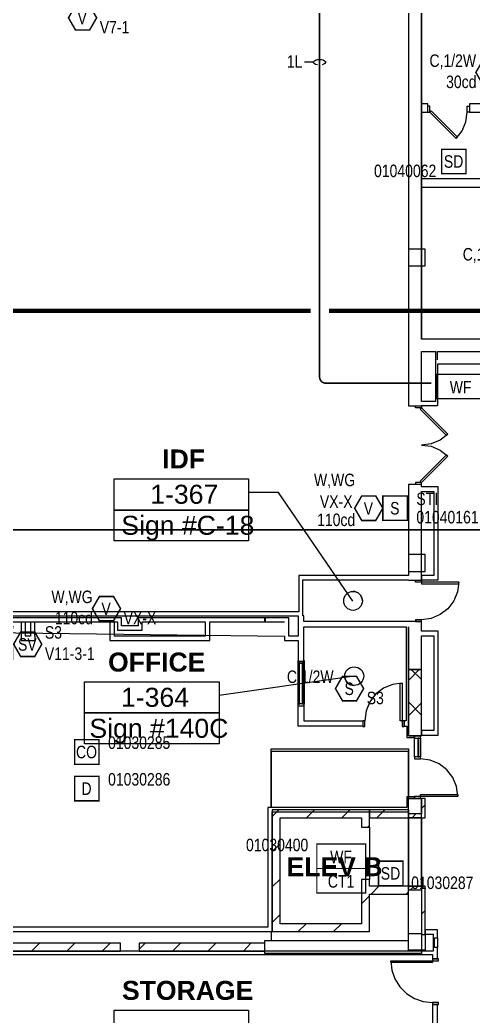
# Model space of a CAD drawing. Header units: inches. Extents: x 8199 to 15931, y 7617 to 15423.
# Drawn here: x 12033 to 12468, y 10409 to 11364 of the extents above; entities that cross this region are included whole.
import ezdxf
from ezdxf.enums import TextEntityAlignment as Align

# ---------------------------------------------------------------- set-up
doc = ezdxf.new("R2010")
doc.units = ezdxf.units.IN
doc.header["$LTSCALE"] = 0.25
doc.header["$MEASUREMENT"] = 0
for name, color, linetype in [('BACKGROUND', 8, 'Continuous'), ('CO DETECTOR', 1, 'Continuous'), ('CONDUIT', 6, 'Continuous'), ('HEAT DETECTOR', 1, 'Continuous'), ('MONITOR MODULE', 1, 'Continuous'), ('PULL STATION', 1, 'Continuous'), ('SMOKE DETECTOR', 1, 'Continuous'), ('SPEAKER', 1, 'Continuous'), ('SPEAKER STROBE', 1, 'Continuous'), ('STROBE', 1, 'Continuous'), ('WATERFLOW SWITCH', 1, 'Continuous'), ('WIRE TAG', 3, 'Continuous')]:
    doc.layers.add(name, color=color, linetype=linetype)
doc.styles.add('Arial', font='arial.ttf', dxfattribs={"width": 0.8})
doc.styles.add('PDF Arial', font='arial.ttf')
doc.styles.add('PDF Arial Bold', font='arialbd.ttf')

# ---------------------------------------------------------------- blocks, each defined once
blk = doc.blocks.new('G1-VM')
at = {"layer": 'STROBE', "const_width": 1.46}
blk.add_lwpolyline([(13.83, 0.21), (7.08, 11.9), (-6.42, 11.9), (-13.17, 0.21), (-6.42, -11.49), (7.08, -11.49)], close=True, dxfattribs=at)
at = {"layer": 'STROBE', "style": 'Arial', "width": 0.8}
blk.add_text('V', height=12, dxfattribs=at).set_placement((0, 0), align=Align.MIDDLE)
for tag, p in [('W', (-12.95, 11.52)), ('CANDELA', (-12.62, -8.82))]:
    blk.add_attdef(tag, text='', height=12, dxfattribs=at).set_placement(p, align=Align.MIDDLE_RIGHT)
blk.add_attdef('Visual_Circuit', text='', height=12, dxfattribs=at).set_placement((16.8, -8.82), align=Align.MIDDLE_LEFT)
blk = doc.blocks.new('WATERFLOW SWITCH')
at = {"layer": 'WATERFLOW SWITCH', "const_width": 1.25}
blk.add_lwpolyline([(-23.19, 12.37), (23.58, 12.37), (23.58, -11.01), (-23.19, -11.01)], close=True, dxfattribs=at)
at = {"layer": 'WATERFLOW SWITCH', "style": 'Arial', "width": 0.8}
blk.add_text('WF', height=12, dxfattribs=at).set_placement((0, 0), align=Align.MIDDLE)
for tag, p in [('ADDRESS', (28.76, 11.59)), ('ZONE', (29.08, -8.75))]:
    blk.add_attdef(tag, text='', height=12, dxfattribs=at).set_placement(p, align=Align.MIDDLE_LEFT)
blk = doc.blocks.new('SIGA-278')
at = {"layer": 'PULL STATION', "const_width": 1.3}
blk.add_lwpolyline([(-11.5, -11.68), (-11.5, 11.7), (11.89, 11.7), (11.89, -11.68)], close=True, dxfattribs=at)
at = {"layer": 'PULL STATION', "style": 'Arial', "width": 0.8}
blk.add_text('S', height=12, dxfattribs=at).set_placement((0, 0), align=Align.MIDDLE)
for tag, p in [('ADDRESS', (20.64, 8.96)), ('ZONE', (20.64, -8.58))]:
    blk.add_attdef(tag, text='', height=12, dxfattribs=at).set_placement(p, align=Align.MIDDLE_LEFT)
blk.add_attdef('SUBSCRIPT', text='', height=12, dxfattribs=at).set_placement((-16.56, -9.02), align=Align.MIDDLE_RIGHT)
blk = doc.blocks.new('SIGA-HRD')
at = {"layer": 'HEAT DETECTOR', "const_width": 1.3}
blk.add_lwpolyline([(-11.5, -11.68), (-11.5, 11.7), (11.89, 11.7), (11.89, -11.68)], close=True, dxfattribs=at)
at = {"layer": 'HEAT DETECTOR', "style": 'Arial', "width": 0.8}
blk.add_text('D', height=12, dxfattribs=at).set_placement((0, 0), align=Align.MIDDLE)
for tag, p in [('ADDRESS', (20.64, 8.96)), ('ZONE', (20.64, -8.58))]:
    blk.add_attdef(tag, text='', height=12, dxfattribs=at).set_placement(p, align=Align.MIDDLE_LEFT)
blk.add_attdef('SUBSCRIPT', text='', height=12, dxfattribs=at).set_placement((-16.56, -9.02), align=Align.MIDDLE_RIGHT)
blk = doc.blocks.new('SIGA-COD')
at = {"layer": 'CO DETECTOR', "const_width": 1.3}
blk.add_lwpolyline([(-11.5, -11.68), (-11.5, 11.7), (11.89, 11.7), (11.89, -11.68)], close=True, dxfattribs=at)
at = {"layer": 'CO DETECTOR', "style": 'Arial', "width": 0.8}
blk.add_text('CO', height=12, dxfattribs=at).set_placement((0, 0), align=Align.MIDDLE)
for tag, p in [('ADDRESS', (20.64, 8.96)), ('ZONE', (20.64, -8.58))]:
    blk.add_attdef(tag, text='', height=12, dxfattribs=at).set_placement(p, align=Align.MIDDLE_LEFT)
blk.add_attdef('SUBSCRIPT', text='', height=12, dxfattribs=at).set_placement((-16.56, -9.02), align=Align.MIDDLE_RIGHT)
blk = doc.blocks.new('GC-S7')
at = {"layer": 'SPEAKER', "const_width": 1.46}
blk.add_lwpolyline([(13.83, 0.21), (7.08, 11.9), (-6.42, 11.9), (-13.17, 0.21), (-6.42, -11.49), (7.08, -11.49)], close=True, dxfattribs=at)
at = {"layer": 'SPEAKER', "style": 'Arial', "width": 0.8}
blk.add_text('S', height=12, dxfattribs=at).set_placement((0, 0), align=Align.MIDDLE)
for tag, p in [('C', (-14.98, 11.52)), ('1/2W', (-14.65, -8.82))]:
    blk.add_attdef(tag, text='', height=12, dxfattribs=at).set_placement(p, align=Align.MIDDLE_RIGHT)
blk.add_attdef('Speaker_Circuit', text='', height=12, dxfattribs=at).set_placement((16.8, -8.82), align=Align.MIDDLE_LEFT)
blk = doc.blocks.new('G4-S7VM')
at = {"layer": 'SPEAKER STROBE', "const_width": 1.46}
blk.add_lwpolyline([(13.83, 0.21), (7.08, 11.9), (-6.42, 11.9), (-13.17, 0.21), (-6.42, -11.49), (7.08, -11.49)], close=True, dxfattribs=at)
at = {"layer": 'SPEAKER STROBE', "style": 'Arial', "width": 0.8}
blk.add_text('SV', height=12, dxfattribs=at).set_placement((0, 0), align=Align.MIDDLE)
for tag, p in [('W', (-12.95, 11.52)), ('CANDELA', (-12.62, -8.82)), ('1/2W', (-12.62, -29.16))]:
    blk.add_attdef(tag, text='', height=12, dxfattribs=at).set_placement(p, align=Align.MIDDLE_RIGHT)
for tag, p in [('Speaker_Circuit', (16.8, 11.52)), ('Visual_Circuit', (16.8, -8.82))]:
    blk.add_attdef(tag, text='', height=12, dxfattribs=at).set_placement(p, align=Align.MIDDLE_LEFT)
blk = doc.blocks.new('WIRE TAG LEFT')
at = {"layer": 'WIRE TAG', "color": 6}
blk.add_line((-5.77, 0), (-14.57, 0), dxfattribs=at)
at = {"layer": 'WIRE TAG', "color": 6, "extrusion": (0, 0, -1)}
blk.add_ellipse((0, 0), major_axis=(5.77, 0), ratio=0.473684, start_param=1.941658, end_param=7.429375, dxfattribs=at)
at = {"layer": 'WIRE TAG', "style": 'Arial', "width": 0.8}
blk.add_attdef('WIRE#', text='', height=12, dxfattribs=at).set_placement((-16.4, 0.73), align=Align.MIDDLE_RIGHT)
blk = doc.blocks.new('GC-S7VM')
at = {"layer": 'SPEAKER STROBE', "const_width": 1.46}
blk.add_lwpolyline([(13.83, 0.21), (7.08, 11.9), (-6.42, 11.9), (-13.17, 0.21), (-6.42, -11.49), (7.08, -11.49)], close=True, dxfattribs=at)
at = {"layer": 'SPEAKER STROBE', "style": 'Arial', "width": 0.8}
blk.add_text('SV', height=12, dxfattribs=at).set_placement((0, 0), align=Align.MIDDLE)
for tag, p in [('C', (-12.95, 11.52)), ('CANDELA', (-12.62, -8.82)), ('1/2W', (-12.62, -29.16))]:
    blk.add_attdef(tag, text='', height=12, dxfattribs=at).set_placement(p, align=Align.MIDDLE_RIGHT)
for tag, p in [('Speaker_Circuit', (16.8, 11.52)), ('Visual_Circuit', (16.8, -8.82))]:
    blk.add_attdef(tag, text='', height=12, dxfattribs=at).set_placement(p, align=Align.MIDDLE_LEFT)
blk = doc.blocks.new('SIGA-PD')
at = {"layer": 'SMOKE DETECTOR', "const_width": 1.3}
blk.add_lwpolyline([(-11.5, -11.68), (-11.5, 11.7), (11.89, 11.7), (11.89, -11.68)], close=True, dxfattribs=at)
at = {"layer": 'SMOKE DETECTOR', "style": 'Arial', "width": 0.8}
blk.add_text('SD', height=12, dxfattribs=at).set_placement((0, 0), align=Align.MIDDLE)
for tag, p in [('ADDRESS', (20.64, 8.96)), ('ZONE', (20.64, -8.58))]:
    blk.add_attdef(tag, text='', height=12, dxfattribs=at).set_placement(p, align=Align.MIDDLE_LEFT)
blk.add_attdef('SUBSCRIPT', text='', height=12, dxfattribs=at).set_placement((-16.56, -9.02), align=Align.MIDDLE_RIGHT)
blk = doc.blocks.new('SIGA-CT1')
at = {"layer": 'MONITOR MODULE', "const_width": 1.25}
blk.add_lwpolyline([(-23.19, 12.37), (23.58, 12.37), (23.58, -11.01), (-23.19, -11.01)], close=True, dxfattribs=at)
at = {"layer": 'MONITOR MODULE', "style": 'Arial', "width": 0.8}
blk.add_text('CT1', height=12, dxfattribs=at).set_placement((0, 0), align=Align.MIDDLE)
blk = doc.blocks.new('GC-VM')
at = {"layer": 'STROBE', "const_width": 1.46}
blk.add_lwpolyline([(13.83, 0.21), (7.08, 11.9), (-6.42, 11.9), (-13.17, 0.21), (-6.42, -11.49), (7.08, -11.49)], close=True, dxfattribs=at)
at = {"layer": 'STROBE', "style": 'Arial', "width": 0.8}
blk.add_text('V', height=12, dxfattribs=at).set_placement((0, 0), align=Align.MIDDLE)
for tag, p in [('C', (-12.95, 11.52)), ('CANDELA', (-12.62, -8.82))]:
    blk.add_attdef(tag, text='', height=12, dxfattribs=at).set_placement(p, align=Align.MIDDLE_RIGHT)
blk.add_attdef('Visual_Circuit', text='', height=12, dxfattribs=at).set_placement((16.8, -8.82), align=Align.MIDDLE_LEFT)

msp = doc.modelspace()

# ---------------------------------------------------------------- linework, layer by layer
at = {"lineweight": 0, "const_width": 4}
for points in [[(10673, 11085.36), (12312, 11085.36)], [(12329.5, 11085.36), (12922.58, 11085.36), (12922.58, 11022.77)]]:
    msp.add_lwpolyline(points, dxfattribs=at)
at = {"layer": 'BACKGROUND', "ltscale": 0.763333}
msp.add_lwpolyline([(12418.23, 12961.69), (12418.21, 11058.13), (12418.21, 11441.07)], dxfattribs=at)
at = {"layer": 'BACKGROUND'}
for points in [[(12412.48, 11441.07), (12412.48, 11443.3), (12418.21, 11443.3), (12418.21, 11441.07), (12405.79, 11441.07), (12405.79, 11058.13), (12405.79, 11046.35), (12405.79, 10994.42), (12418.21, 10994.42)], [(12418.21, 10918.91), (12405.79, 10918.91), (12405.79, 10831.62), (12304.48, 10831.62), (12300.65, 10831.62), (12300.65, 10796.9), (11245.82, 10796.9), (11245.82, 10820.79), (11245.82, 10828.75), (11162.35, 10828.75), (11162.35, 11265.85), (11156.62, 11265.85), (11156.62, 11267.76), (11131.13, 11293.25), (11138.46, 11298.98), (11147.38, 11302.49), (11156.62, 11303.76), (11147.38, 11305.04), (11138.46, 11308.54), (11131.13, 11314.28)], [(12418.21, 11275.73), (12424.26, 11275.73), (12424.26, 11283.69), (12418.21, 11283.69)], [(12424.26, 11275.73), (12426.18, 11275.73), (12426.18, 11281.46), (12424.26, 11281.46)], [(12464.09, 11275.73), (12461.86, 11275.73), (12461.86, 11281.46), (12464.09, 11281.46)], [(12565.4, 11283.69), (12464.09, 11283.69), (12464.09, 11275.73), (12488.94, 11275.73)], [(12451.34, 11250.56), (12457.08, 11257.89), (12460.58, 11266.49), (12461.86, 11275.73)], [(12488.94, 11212.01), (12418.21, 11212.01)], [(12418.21, 11204.05), (12521.75, 11204.05)], [(12677.86, 11038.38), (12677.86, 11044.12), (12687.1, 11044.12), (12687.1, 11046.35), (12687.1, 11058.13), (12671.17, 11058.13), (12671.17, 11163.9), (12663.2, 11163.9), (12663.2, 11058.13), (12418.21, 11058.13)], [(12433.5, 11038.38), (12433.5, 11046.35), (12687.1, 11046.35)], [(12677.86, 11034.24), (12433.5, 11034.24), (12433.5, 10998.56), (12433.5, 10994.42), (12418.21, 10994.42), (12418.21, 10992.51), (12412.48, 10992.51), (12412.48, 10994.42)], [(12443.38, 10967.02), (12436.05, 10961.28), (12427.45, 10957.78), (12418.21, 10956.51), (12427.45, 10955.55), (12436.05, 10951.73), (12443.38, 10945.99)], [(12300.33, 10749.43), (12305.43, 10749.43), (12305.43, 10782.24), (12403.56, 10782.24), (12403.56, 10692.4), (12401.64, 10692.4), (12401.64, 10687.3), (12404.19, 10687.3), (12404.19, 10677.74), (12404.19, 10676.15), (12411.52, 10676.15), (12411.52, 10677.74), (12405.79, 10677.74), (12418.21, 10677.74), (12418.21, 10741.46), (12418.21, 10742.42), (12418.21, 10773.64), (12430, 10773.64), (12430, 10682.84), (12418.21, 10682.84), (12418.21, 10678.38), (12434.14, 10678.38), (12434.14, 10682.84), (12434.14, 10778.1), (12430, 10778.1), (12418.21, 10778.1), (12418.21, 10787.34), (12405.79, 10787.34), (12305.43, 10787.34), (12305.43, 10793.07), (12304.48, 10793.07), (12304.48, 10796.9), (12304.48, 10827.48), (12405.79, 10827.48), (12405.79, 10827.16), (12418.21, 10827.16), (12418.21, 10825.25), (12412.48, 10825.25), (12412.48, 10827.16), (12418.21, 10827.16), (12418.21, 10827.48), (12430, 10827.48), (12434.14, 10827.48), (12434.14, 10912.22), (12434.14, 10916.68), (12418.21, 10916.68), (12418.21, 10918.91), (12418.21, 10920.82), (12412.48, 10920.82), (12412.48, 10918.91)], [(12352.26, 10807.09), (12281.22, 10911.27), (12252.55, 10911.27)], [(12418.21, 10827.48), (12418.21, 10912.22)], [(12418.21, 10912.22), (12430, 10912.22)], [(12430, 10912.22), (12430, 10831.62)], [(12430, 10831.62), (12418.21, 10831.62)], [(12418.21, 10831.62), (12418.21, 10827.48)], [(12453.89, 10825.25), (12452.62, 10816.01), (12449.11, 10807.41), (12443.38, 10799.76), (12436.05, 10794.35), (12427.45, 10790.52), (12418.21, 10789.25), (12412.48, 10789.25), (12412.48, 10787.34), (12418.21, 10787.34), (12418.21, 10789.25)], [(11413.71, 10793.07), (12300.02, 10793.07), (12300.02, 10773.32), (12291.1, 10773.32), (12291.1, 10791.16), (12286.95, 10791.16), (12268.48, 10791.16), (12268.48, 10787.02), (12286.95, 10787.02)], [(12119.38, 10787.02), (12119.38, 10773.32), (12119.38, 10769.18), (12215.27, 10769.18), (12215.27, 10773.32), (12215.27, 10787.02), (12268.16, 10787.02), (12268.16, 10791.16), (12150.6, 10791.16), (12146.78, 10791.16), (12146.78, 10783.2), (12130.85, 10783.2), (12130.85, 10791.16), (12126.71, 10791.16), (11971.24, 10791.16)], [(12034.64, 10787.02), (12034.64, 10773.32), (12034.64, 10769.18), (12048.02, 10769.18), (12048.02, 10773.32), (12047.7, 10773.32), (12047.7, 10787.02)], [(12043.56, 10787.02), (12043.56, 10773.32), (12038.78, 10773.32), (12038.78, 10787.02)], [(12126.71, 10787.02), (12126.71, 10783.2), (12126.71, 10779.05), (12146.78, 10779.05), (12150.6, 10779.05), (12150.6, 10787.02), (12210.81, 10787.02), (12210.81, 10773.32), (12123.84, 10773.32), (12123.84, 10787.02)], [(12215.27, 10773.32), (12215.27, 10773.32)], [(12286.95, 10773.32), (12286.95, 10769.18), (12300.02, 10769.18), (12300.02, 10749.43), (12305.43, 10749.43), (12305.43, 10750.06), (12305.75, 10750.06), (12305.75, 10748.15), (12304.16, 10748.15), (12304.16, 10747.51), (12301.29, 10747.51), (12301.29, 10748.15), (12299.7, 10748.15), (12300.33, 10748.15)], [(12286.95, 10773.32), (12286.95, 10773.32)], [(12300.02, 10749.43), (12300.02, 10750.06), (12299.7, 10750.06), (12299.7, 10748.15), (12299.7, 10708.33), (12300.33, 10708.33)], [(12300.02, 10708.33), (12300.02, 10748.15)], [(12305.43, 10748.15), (12305.43, 10708.33)], [(12405.79, 10730.95), (12415.98, 10741.46)], [(12418.21, 10731.9), (12408.33, 10741.46)], [(12353.54, 10735.09), (12224.19, 10716.61)], [(12399.73, 10728.4), (12390.49, 10727.13), (12381.89, 10723.62), (12374.25, 10717.89), (12368.51, 10710.56), (12365.01, 10701.96), (12363.73, 10692.4), (12361.82, 10692.4), (12361.82, 10686.67), (12363.73, 10686.67), (12363.73, 10692.4)], [(12300.33, 10706.74), (12305.43, 10706.74), (12305.43, 10692.4), (12361.82, 10692.4), (12361.82, 10687.3), (12300.02, 10687.3), (12300.02, 10692.4), (12300.02, 10706.74), (12305.43, 10706.74), (12305.43, 10706.1), (12305.75, 10706.1), (12305.75, 10708.33), (12304.16, 10708.33), (12304.16, 10708.65), (12301.29, 10708.65), (12301.29, 10708.33), (12299.7, 10708.33), (12299.7, 10706.1), (12300.02, 10706.1), (12300.02, 10706.74)], [(12418.21, 10697.82), (12405.79, 10710.56)], [(12405.79, 10697.18), (12418.21, 10709.6)], [(12452.94, 10619.76), (12451.66, 10629.32), (12448.16, 10637.92), (12442.42, 10645.25), (12435.1, 10650.98), (12426.49, 10654.49), (12417.25, 10655.76), (12417.25, 10657.67), (12411.52, 10657.67), (12411.52, 10675.51), (12413.43, 10675.51)], [(12417.25, 10675.51), (12417.25, 10657.67)], [(12405.79, 10662.77), (12274.21, 10662.77), (12274.21, 10609.25), (12274.21, 10665.32), (12405.79, 10665.32), (12405.79, 10619.44)], [(12413.43, 10657.67), (12411.52, 10657.67), (12411.52, 10655.76), (12417.25, 10655.76)], [(12405.79, 10607.02), (12405.79, 10605.11), (12405.79, 10607.02), (12368.19, 10607.02), (12368.19, 10599.37), (12405.79, 10599.37), (12418.21, 10599.37), (12405.79, 10599.37), (12405.79, 10533.74), (12418.21, 10533.74), (12418.21, 10599.37), (12418.21, 10617.85), (12405.79, 10617.85), (12411.52, 10617.85), (12411.52, 10619.44), (12404.19, 10619.44), (12404.19, 10617.85), (12404.19, 10609.25), (12275.17, 10609.25), (12271.02, 10609.25), (12271.02, 10494.56), (12001.18, 10494.56)], [(12418.21, 10599.37), (12421.71, 10599.37), (12421.71, 10617.85), (12418.21, 10617.85), (12418.21, 10603.2), (12405.79, 10603.2), (12405.79, 10599.37), (12418.21, 10599.37), (12418.21, 10533.74), (12418.21, 10469.07), (12405.79, 10469.07), (12268.16, 10469.07), (12268.16, 10481.5), (12405.79, 10481.5), (12405.79, 10526.1), (12405.79, 10533.74), (12418.21, 10533.74), (12405.79, 10533.74), (12405.79, 10530.24), (12418.21, 10530.24), (12418.21, 10488.19), (12418.21, 10487.55), (12421.71, 10487.55), (12421.71, 10472.26), (12405.79, 10472.26), (12405.79, 10488.19), (12418.21, 10488.19)], [(12418.21, 10608.29), (12421.71, 10611.8)], [(12433.5, 10469.07), (12433.5, 10474.81), (12430.64, 10474.81), (12430.64, 10484.05), (12433.5, 10484.05), (12433.5, 10492.01), (12429.36, 10492.01), (12421.71, 10492.01), (12421.71, 10487.87), (12429.36, 10487.87), (12429.36, 10471.3), (12006.28, 10471.3), (12006.28, 10490.42), (12275.17, 10490.42), (12275.17, 10494.56), (12275.17, 10605.11), (12405.79, 10605.11)], [(12275.17, 10600.65), (12281.54, 10607.02)], [(12368.19, 10590.45), (12368.19, 10599.37), (12368.19, 10607.02), (12282.81, 10607.02), (12275.17, 10607.02), (12275.17, 10490.42), (12282.81, 10490.42), (12360.55, 10490.42), (12368.19, 10490.42), (12368.19, 10526.1), (12405.79, 10526.1), (12405.79, 10533.74), (12368.19, 10533.74), (12368.19, 10540.12), (12360.55, 10540.12), (12360.55, 10497.74), (12282.81, 10497.74), (12282.81, 10599.37), (12360.55, 10599.37), (12360.55, 10590.45), (12368.19, 10590.45), (12368.19, 10540.12)], [(12307.98, 10599.37), (12315.63, 10607.02)], [(12341.75, 10599.37), (12349.4, 10607.02)], [(12375.52, 10599.37), (12383.17, 10607.02)], [(12409.29, 10599.37), (12412.79, 10603.2)], [(12366.6, 10590.45), (12368.19, 10592.05)], [(12275.17, 10566.88), (12282.81, 10574.2)], [(12275.17, 10533.11), (12282.81, 10540.43)], [(12369.79, 10526.1), (12377.43, 10533.74)], [(12403.56, 10526.1), (12405.79, 10528.33)], [(12407.7, 10530.24), (12411.2, 10533.74)], [(12421.71, 10487.55), (12421.71, 10533.74), (12418.21, 10533.74)], [(12360.55, 10516.86), (12368.19, 10524.51)], [(12275.17, 10499.02), (12282.81, 10506.67)], [(12418.21, 10506.98), (12421.71, 10510.49)], [(12300.02, 10490.42), (12307.66, 10497.74)], [(12333.79, 10490.42), (12341.43, 10497.74)], [(12274.21, 10490.42), (12274.21, 10481.5), (12405.79, 10481.5)], [(12367.87, 10490.42), (12368.19, 10490.74)], [(12421.71, 10487.55), (12421.71, 10487.55)], [(12044.51, 10471.3), (12052.16, 10478.95)], [(12078.28, 10471.3), (12085.93, 10478.95)], [(12112.05, 10471.3), (12119.7, 10478.95)], [(12147.73, 10473.21), (12153.47, 10478.95)], [(12179.59, 10471.3), (12187.24, 10478.95)], [(12213.36, 10471.3), (12221.01, 10478.95)], [(12247.45, 10471.3), (12254.78, 10478.95)], [(12006.28, 10468.12), (12428.72, 10468.12), (12428.72, 10463.97), (12433.5, 10463.97), (12433.5, 10469.07), (12433.5, 10471.3)], [(12388.9, 10462.06), (12389.86, 10453.14), (12392.72, 10444.86), (12397.5, 10437.21), (12403.87, 10430.84), (12411.52, 10426.06), (12419.8, 10423.2), (12428.72, 10422.24), (12428.72, 10420.33), (12434.46, 10420.33), (12434.46, 10422.24), (12428.72, 10422.24)], [(12433.5, 10383.05), (12433.5, 10420.33), (12428.72, 10420.33), (12428.72, 10400.9)]]:
    msp.add_lwpolyline(points, dxfattribs=at)
for points in [[(12427.45, 11277), (12452.62, 11251.83), (12451.34, 11250.56), (12426.18, 11275.73)], [(12405.79, 11128.54), (12421.71, 11128.54), (12421.71, 11144.47), (12405.79, 11144.47)], [(12431.59, 11046.35), (12431.59, 10998.56), (12418.21, 10998.56), (12418.21, 11046.35)], [(12416.94, 10991.23), (12442.1, 10965.74), (12443.38, 10967.02), (12418.21, 10992.51)], [(12416.94, 10922.1), (12442.1, 10947.27), (12443.38, 10945.99), (12418.21, 10920.82)], [(12123.52, 10894.38), (12123.52, 10924.33), (12252.55, 10924.33), (12252.55, 10894.38)], [(12123.52, 10864.75), (12123.52, 10894.38), (12252.55, 10894.38), (12252.55, 10864.75)], [(12405.79, 10835.44), (12421.71, 10835.44), (12421.71, 10851.69), (12405.79, 10851.69)], [(12418.21, 10823.66), (12453.89, 10823.66), (12453.89, 10825.25), (12418.21, 10825.25)], [(12405.79, 10677.74), (12405.79, 10687.3), (12405.79, 10692.4), (12405.79, 10782.24), (12405.79, 10742.42), (12405.79, 10741.46), (12418.21, 10741.46), (12405.79, 10741.46)], [(12300.97, 10748.15), (12300.97, 10708.33), (12301.29, 10708.33), (12301.29, 10748.15)], [(12301.29, 10708.65), (12301.29, 10747.51), (12304.16, 10747.51), (12304.16, 10708.65)], [(12304.16, 10708.33), (12304.16, 10748.15), (12305.75, 10748.15), (12305.75, 10708.33)], [(12095.17, 10700.05), (12095.17, 10729.67), (12224.19, 10729.67), (12224.19, 10700.05)], [(12397.82, 10692.4), (12397.82, 10728.4), (12399.73, 10728.4), (12399.73, 10692.4)], [(12095.17, 10670.1), (12095.17, 10700.05), (12224.19, 10700.05), (12224.19, 10670.1)], [(12399.73, 10686.67), (12401.64, 10686.67), (12401.64, 10692.4), (12399.73, 10692.4)], [(12411.52, 10677.74), (12411.52, 10675.51), (12417.25, 10675.51), (12417.25, 10677.74)], [(12414.71, 10675.51), (12414.71, 10657.67), (12415.66, 10657.67), (12415.66, 10675.51)], [(12417.25, 10621.67), (12452.94, 10621.67), (12452.94, 10619.76), (12417.25, 10619.76)], [(12411.52, 10619.76), (12411.52, 10617.85), (12417.25, 10617.85), (12417.25, 10619.76)], [(12405.79, 10605.11), (12405.79, 10599.37)], [(12006.28, 10471.3), (12129.89, 10471.3), (12129.89, 10478.95), (12006.28, 10478.95)], [(12147.73, 10471.3), (12268.16, 10471.3), (12268.16, 10478.95), (12147.73, 10478.95)], [(12430.64, 10484.05), (12433.5, 10484.05), (12433.5, 10474.81), (12430.64, 10474.81)], [(12428.72, 10460.47), (12388.9, 10460.47), (12388.9, 10462.06), (12428.72, 10462.06)], [(12434.46, 10462.06), (12434.46, 10463.97), (12428.72, 10463.97), (12428.72, 10462.06)], [(12123.52, 10384.97), (12123.52, 10414.91), (12252.55, 10414.91), (12252.55, 10384.97)]]:
    msp.add_lwpolyline(points, close=True, dxfattribs=at)
for points in [[(12361.5, 10807.41, 0.415242), (12352.58, 10816.33, -0.415242)], [(12344.62, 10735.09, 0.415242), (12353.54, 10726.17, -0.415242)]]:
    msp.add_lwpolyline(points, format="xyb", close=True, dxfattribs=at)
at = {"layer": 'BACKGROUND', "ltscale": 0.375}
msp.add_lwpolyline([(11972.83, 10787.02), (12126.71, 10787.02)], dxfattribs=at)
at = {"layer": 'BACKGROUND', "ltscale": 0.798333}
msp.add_lwpolyline([(11514.39, 10782.88), (12286.95, 10773.32)], dxfattribs=at)
at = {"layer": 'BACKGROUND', "ltscale": 0.343333}
msp.add_lwpolyline([(12405.79, 10517.18), (12405.79, 10662.77)], dxfattribs=at)
at = {"layer": 'BACKGROUND'}
for points in [[(12343.66, 10807.41), (12343.66, 10812.51), (12347.48, 10816.33), (12352.58, 10816.33)], [(12343.66, 10807.41), (12343.66, 10812.51), (12347.48, 10816.33), (12352.58, 10816.33)], [(12352.58, 10798.17), (12347.48, 10798.17), (12343.66, 10802.31), (12343.66, 10807.41)], [(12352.58, 10798.17), (12347.48, 10798.17), (12343.66, 10802.31), (12343.66, 10807.41)], [(12361.5, 10807.41), (12361.5, 10802.31), (12357.36, 10798.17), (12352.58, 10798.17)], [(12361.5, 10807.41), (12361.5, 10802.31), (12357.36, 10798.17), (12352.58, 10798.17)], [(12344.62, 10735.09), (12344.62, 10740.19), (12348.44, 10744.01), (12353.54, 10744.01)], [(12344.62, 10735.09), (12344.62, 10740.19), (12348.44, 10744.01), (12353.54, 10744.01)], [(12353.54, 10744.01), (12358.64, 10744.01), (12362.78, 10740.19), (12362.78, 10735.09)], [(12353.54, 10744.01), (12358.64, 10744.01), (12362.78, 10740.19), (12362.78, 10735.09)], [(12362.78, 10735.09), (12362.78, 10730.31), (12358.64, 10726.17), (12353.54, 10726.17)], [(12362.78, 10735.09), (12362.78, 10730.31), (12358.64, 10726.17), (12353.54, 10726.17)]]:
    msp.add_open_spline(points, degree=3, dxfattribs=at)
at = {"layer": 'CONDUIT', "lineweight": 0, "const_width": 1.5}
for points in [[(12427.75, 11016), (12326.5, 11016, -0.414214), (12320.5, 11022), (12320.5, 11625.42, -0.414214), (12326.5, 11631.42), (12441.5, 11631.42)], [(14797.74, 10662.2), (14797.74, 10869.5, 0.414214), (14791.74, 10875.5), (10668.01, 10875.5, -0.414214), (10662.01, 10881.5), (10662.01, 11165.11)]]:
    msp.add_lwpolyline(points, format="xyb", dxfattribs=at)

# ---------------------------------------------------------------- block references
at = {"layer": 'CO DETECTOR'}
msp.add_blockref('SIGA-COD', (12097.17, 10662.36), dxfattribs=at).add_auto_attribs({'ADDRESS': '01030285'})
at = {"layer": 'HEAT DETECTOR'}
msp.add_blockref('SIGA-HRD', (12097.17, 10627.24), dxfattribs=at).add_auto_attribs({'ADDRESS': '01030286'})
at = {"layer": 'MONITOR MODULE'}
msp.add_blockref('SIGA-CT1', (12341.06, 10538.29), dxfattribs=at)
at = {"layer": 'PULL STATION'}
msp.add_blockref('SIGA-278', (12392.62, 10896.11), dxfattribs=at).add_auto_attribs({'ADDRESS': 'STI', 'ZONE': '01040161'})
at = {"layer": 'SMOKE DETECTOR'}
msp.add_blockref('SIGA-PD', (12448.91, 11228.58), dxfattribs=at).add_auto_attribs({'SUBSCRIPT': '01040062'})
ref = msp.add_blockref('SIGA-PD', (12388.47, 10546), dxfattribs=at)
ref.add_attrib('SUBSCRIPT', '01030287', dxfattribs={"height": 12, "style": 'Arial', "width": 0.8}).set_placement((12467.95, 10536.98), align=Align.MIDDLE_RIGHT)
at = {"layer": 'SPEAKER'}
msp.add_blockref('GC-S7', (12348.88, 10723), dxfattribs=at).add_auto_attribs({'C': 'C,1/2W', 'Speaker_Circuit': 'S3'})
at = {"layer": 'SPEAKER STROBE'}
for name, p, values in [('GC-S7VM', (12483.45, 11313.75), {'C': 'C,1/2W', 'Speaker_Circuit': 'S10', 'Visual_Circuit': 'V7-1', 'CANDELA': '30cd'}), ('GC-S7VM', (12515.36, 11128.1), {'C': 'C,1/2W', 'Speaker_Circuit': 'S10', 'Visual_Circuit': 'V7-1', 'CANDELA': '30cd'}), ('G4-S7VM', (12040.47, 10765.51), {'W': 'W,1W', 'Speaker_Circuit': 'S3', 'Visual_Circuit': 'V11-3-1', 'CANDELA': '75cd'})]:
    msp.add_blockref(name, p, dxfattribs=at).add_auto_attribs(values)
at = {"layer": 'STROBE'}
for name, p, values in [('GC-VM', (12093.04, 11366.11), {'C': 'C', 'Visual_Circuit': 'V7-1'}), ('G1-VM', (12115.95, 10799.6), {'W': 'W,WG', 'Visual_Circuit': 'VX-X', 'CANDELA': '110cd'})]:
    msp.add_blockref(name, p, dxfattribs=at).add_auto_attribs(values)
ref = msp.add_blockref('G1-VM', (12367.3, 10895.91), dxfattribs=at)
ref.add_attrib('W', 'W,WG', dxfattribs={"height": 12, "style": 'Arial', "width": 0.8}).set_placement((12354.62, 10923.26), align=Align.MIDDLE_RIGHT)
ref.add_attrib('Visual_Circuit', 'VX-X', dxfattribs={"height": 12, "style": 'Arial', "width": 0.8}).set_placement((12320.79, 10902.46), align=Align.MIDDLE_LEFT)
ref.add_attrib('CANDELA', '110cd', dxfattribs={"height": 12, "style": 'Arial', "width": 0.8}).set_placement((12354.67, 10885), align=Align.MIDDLE_RIGHT)
at = {"layer": 'WATERFLOW SWITCH'}
msp.add_blockref('WATERFLOW SWITCH', (12455.7, 11012.24), dxfattribs=at)
ref = msp.add_blockref('WATERFLOW SWITCH', (12341.06, 10561.68), dxfattribs=at)
ref.add_attrib('ADDRESS', '01030400', dxfattribs={"height": 12, "style": 'Arial', "width": 0.8}).set_placement((12250, 10573.26), align=Align.MIDDLE_LEFT)
at = {"layer": 'WIRE TAG'}
msp.add_blockref('WIRE TAG LEFT', (12320.5, 11323.71), dxfattribs=at).add_auto_attribs({'WIRE#': '1L'})

# ---------------------------------------------------------------- texts
at = {"layer": 'BACKGROUND', "attachment_point": 7}
for s, insert, char_height, style in [('IDF', (12169.71, 10934.2), 18.216, 'PDF Arial Bold'), ('1-367', (12158.24, 10900.11), 18.245, 'PDF Arial'), ('Sign #C-18', (12130.53, 10865.12), 18.245, 'PDF Arial'), ('OFFICE', (12117.78, 10739.24), 18.216, 'PDF Arial Bold'), ('1-364', (12130.21, 10705.46), 18.245, 'PDF Arial'), ('Sign #140C', (12099.94, 10670.47), 18.245, 'PDF Arial'), ('ELEV B', (12288.86, 10543.3), 18.216, 'PDF Arial Bold'), ('STORAGE', (12131.16, 10424.46), 18.216, 'PDF Arial Bold')]:
    msp.add_mtext(s, dxfattribs=dict(at, insert=insert, char_height=char_height, style=style))

doc.saveas('drawing.dxf')
